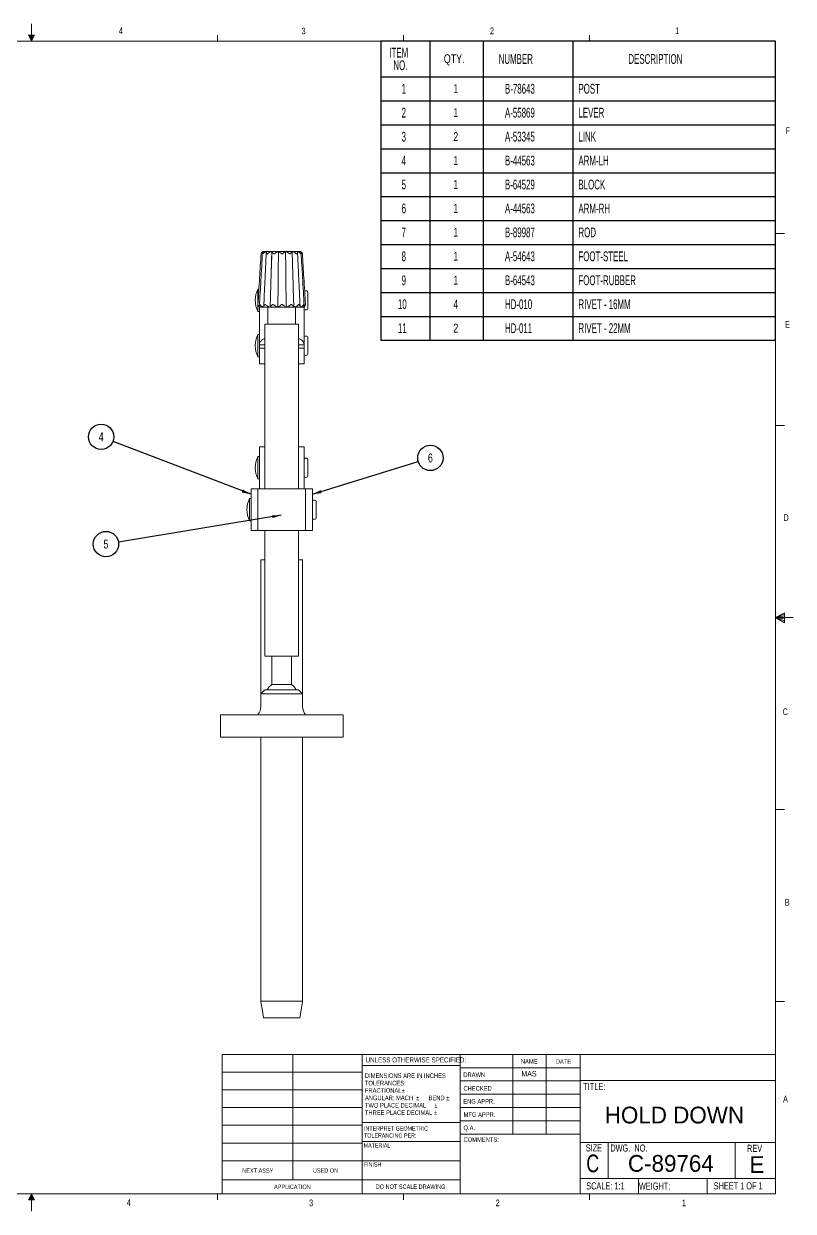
# Model space of a CAD drawing. Header units: millimetres. Extents: x 7 to 553, y 4 to 429.
# Drawn here: x 277.2 to 553, y 4.1 to 429.5 of the extents above; entities that cross this region are included whole.
import ezdxf
from ezdxf.enums import TextEntityAlignment as Align

# ---------------------------------------------------------------- set-up
doc = ezdxf.new("R2010")
doc.units = ezdxf.units.MM
doc.layers.add('DIM', color=2, linetype='Continuous')
doc.layers.add('TITLEBLOCK', color=6, linetype='Continuous')
doc.layers.add('OBJECT', color=4, linetype='Continuous', lineweight=15)
doc.styles.add('SLDTEXTSTYLE0', font='TXT', dxfattribs={"width": 0.75})
doc.styles.add('SLDTEXTSTYLE1', font='TXT', dxfattribs={"width": 0.605})
doc.dimstyles.new('SLDDIMSTYLE0', dxfattribs={"dimtxt": 3.302, "dimasz": 3.302, "dimexe": 0, "dimexo": 0.0625, "dimgap": 0.8255, "dimtad": 0, "dimtih": 1, "dimtoh": 1, "dimdec": 0, "dimrnd": 1e-09, "dimzin": 0, "dimdsep": 46, "dimtxsty": 'Standard', "dimsah": 1, "dimcen": 0.09, "dimadec": 0, "dimazin": 0, "dimtfac": 1, "dimtdec": 0, "dimtofl": 0, "dimtmove": 0, "dimatfit": 3, "dimfxl": 1, "dimtolj": 1, "dimtzin": 0, "dimarcsym": 0})

# ---------------------------------------------------------------- blocks, each defined once
blk = doc.blocks.new('BALLOON')
at = {"layer": 'DIM'}
blk.add_circle((0, 0), 4.54, dxfattribs=at)
at = {"layer": 'DIM', "style": 'SLDTEXTSTYLE0', "width": 0.75}
blk.add_attdef('NO', text='', height=3.2, dxfattribs=at).set_placement((0, 0), align=Align.MIDDLE)
blk = doc.blocks.new('TITLEBLOCK-C')
at = {"layer": 'TITLEBLOCK', "lineweight": 0}
for p, q in [((278.91, 425.35), (281.1, 425.35)), ((279.98, 423.18), (278.91, 425.35)), ((279.98, 423.18), (279.12, 425.35)), ((279.98, 423.18), (279.62, 425.35)), ((279.98, 423.18), (279.98, 429.47)), ((279.98, 423.18), (280.31, 425.35)), ((279.98, 423.18), (280.57, 425.35)), ((279.98, 423.18), (281.1, 425.35)), ((346.66, 423.18), (346.66, 425.33)), ((413.33, 423.18), (413.33, 425.33)), ((480.01, 423.18), (480.01, 425.33)), ((13.28, 423.18), (546.68, 423.18)), ((546.68, 10.43), (546.68, 423.18)), ((546.68, 354.37), (549.86, 354.37)), ((546.68, 285.59), (549.86, 285.59)), ((546.68, 216.8), (549.83, 218.47)), ((549.83, 218), (546.68, 216.8)), ((549.83, 217.39), (546.68, 216.8)), ((549.83, 218.47), (549.83, 214.94)), ((549.83, 216.32), (546.68, 216.8)), ((549.83, 215.64), (546.68, 216.8)), ((549.83, 214.94), (546.68, 216.8)), ((546.68, 216.8), (553.03, 216.8)), ((546.68, 148.02), (549.86, 148.02)), ((546.68, 79.24), (549.86, 79.24)), ((348.34, 60.32), (546.68, 60.32)), ((348.34, 10.43), (348.34, 60.32)), ((373.68, 60.32), (373.68, 15.41)), ((398.55, 10.43), (398.55, 60.32)), ((433.64, 60.32), (433.64, 10.43)), ((452.54, 60.32), (452.54, 31.75)), ((464.44, 60.32), (464.44, 31.75)), ((476.61, 60.32), (476.61, 10.43)), ((433.64, 56.4), (398.55, 56.4)), ((433.64, 55.56), (476.61, 55.56)), ((348.34, 53.97), (398.55, 53.97)), ((348.34, 47.62), (398.55, 47.62)), ((433.64, 50.8), (476.61, 50.8)), ((476.61, 51), (546.68, 51)), ((433.64, 46.04), (476.61, 46.04)), ((348.34, 41.27), (398.55, 41.27)), ((476.61, 41.27), (433.64, 41.27)), ((348.34, 34.92), (398.55, 34.92)), ((398.55, 35.92), (433.64, 35.92)), ((476.61, 36.51), (433.64, 36.51)), ((476.61, 31.75), (433.64, 31.75)), ((348.34, 28.57), (398.55, 28.57)), ((398.55, 29.07), (433.64, 29.07)), ((476.61, 28.71), (546.68, 28.71)), ((486.66, 28.71), (486.66, 15.84)), ((532.15, 28.71), (532.15, 15.84)), ((348.34, 22.22), (398.55, 22.22)), ((398.55, 22.21), (433.64, 22.21)), ((348.34, 15.41), (433.64, 15.41)), ((476.61, 15.84), (546.68, 15.84)), ((497.52, 15.84), (497.52, 10.43)), ((522.2, 15.84), (522.2, 10.43)), ((546.68, 10.43), (13.28, 10.43)), ((279.98, 10.43), (278.91, 8.25)), ((279.98, 10.43), (279.12, 8.25)), ((279.98, 10.43), (279.62, 8.25)), ((279.98, 10.43), (279.98, 4.14)), ((279.98, 10.43), (281.1, 8.25)), ((279.98, 10.43), (280.57, 8.25)), ((279.98, 10.43), (280.31, 8.25)), ((346.66, 10.43), (346.66, 8.28)), ((413.33, 10.43), (413.33, 8.28)), ((480.01, 10.43), (480.01, 8.28)), ((278.91, 8.25), (281.1, 8.25))]:
    blk.add_line(p, q, dxfattribs=at)
at = {"layer": 'TITLEBLOCK', "attachment_point": 1, "style": 'SLDTEXTSTYLE0'}
for s, insert, char_height in [('4', (311.33, 428.17), 2.38), ('3', (376.79, 428.08), 2.38), ('2', (444.32, 428.11), 2.38), ('1', (510.72, 428.15), 2.38), ('F', (550.3, 392.34), 2.38), ('E', (550.08, 322.99), 2.38), ('D', (549.55, 253.77), 2.38), ('C', (549.22, 184.24), 2.38), ('B', (550, 115.97), 2.38), ('UNLESS OTHERWISE SPECIFIED:', (399.74, 59.23), 1.778), ('NAME', (455.4, 58.65), 1.651), ('DATE', (467.9, 58.61), 1.651), ('DIMENSIONS ARE IN INCHES', (399.5, 53.52), 1.651), ('DRAWN', (434.78, 53.85), 1.651), ('TOLERANCES:', (399.5, 50.87), 1.651), ('FRACTIONAL', (399.5, 48.22), 1.651), ('%%p', (412.65, 48.22), 1.651), ('CHECKED', (434.83, 48.97), 1.651), ('TITLE:', (477.77, 50.12), 2.54), ('ANGULAR: MACH', (399.5, 45.57), 1.651), ('TWO PLACE DECIMAL    ', (399.5, 42.92), 1.651), ('%%p', (417.87, 45.57), 1.651), ('     BEND ', (419.44, 45.57), 1.651), ('%%p', (424.38, 42.92), 1.651), ('%%p', (428.65, 45.57), 1.651), ('ENG APPR.', (434.76, 44.33), 1.651), ('A', (549.37, 45.5), 2.38), ('THREE PLACE DECIMAL  ', (399.5, 40.27), 1.651), ('%%p', (424.23, 40.27), 1.651), ('MFG APPR.', (434.88, 39.57), 1.651), ('INTERPRET GEOMETRIC', (399.19, 34.56), 1.524), ('Q.A.', (434.84, 34.85), 1.651), ('TOLERANCING PER:', (399.19, 32.03), 1.524), ('COMMENTS:', (434.86, 30.64), 1.651), ('MATERIAL', (399.06, 28.48), 1.524), ('SIZE', (478.66, 28.09), 2.54), ('DWG.  NO.', (487.46, 28.05), 2.54), ('REV', (536.47, 27.95), 2.54), ('FINISH', (399.13, 21.67), 1.524), ('C', (478.86, 24.45), 6.35), ('NEXT ASSY', (355.52, 19.5), 1.587), ('USED ON', (380.84, 19.53), 1.587), ('APPLICATION', (366.93, 13.68), 1.5875), ('DO NOT SCALE DRAWING', (403.38, 13.73), 1.5875), ('SCALE: 1:1', (478.83, 14.49), 2.54), ('WEIGHT: ', (497.72, 14.41), 2.54), ('SHEET 1 OF 1', (524.51, 14.5), 2.54), ('4', (314.15, 8.43), 2.38), ('3', (379.49, 8.33), 2.38), ('2', (446.35, 8.33), 2.38), ('1', (513.14, 8.33), 2.38)]:
    blk.add_mtext(s, dxfattribs=dict(at, insert=insert, char_height=char_height))
at = {"layer": 'TITLEBLOCK', "style": 'SLDTEXTSTYLE0', "width": 0.75}
blk.add_attdef('DRAWN_BY', text='', height=2, dxfattribs=at).set_placement((458.3, 53.41), align=Align.MIDDLE)
at = {"layer": 'TITLEBLOCK', "style": 'SLDTEXTSTYLE0'}
for tag, p in [('TITLE', (510.43, 38.6)), ('DWG_NO', (509.16, 21.28)), ('REV', (540, 20.86))]:
    blk.add_attdef(tag, text='', height=6, dxfattribs=at).set_placement(p, align=Align.MIDDLE)
blk = doc.blocks.new('BOM-TABLE')
at = {"color": 0, "linetype": 'ByBlock'}
for p, q in [((-141.51, 0), (-141.51, -107.08)), ((0, 0), (-141.51, 0)), ((-123.88, 0), (-123.88, -12.76)), ((-104.76, 0), (-104.76, -12.76)), ((-72.65, 0), (-72.65, -12.76)), ((0, -107.08), (0, 0)), ((-141.51, -12.76), (0, -12.76)), ((-123.88, -12.76), (-123.88, -107.08)), ((-104.76, -12.76), (-104.76, -107.08)), ((-72.65, -12.76), (-72.65, -107.08)), ((-141.51, -21.33), (0, -21.33)), ((-141.51, -29.91), (0, -29.91)), ((-141.51, -38.48), (0, -38.48)), ((-141.51, -47.06), (0, -47.06)), ((-141.51, -55.63), (0, -55.63)), ((-141.51, -64.21), (0, -64.21)), ((-141.51, -72.78), (0, -72.78)), ((-141.51, -81.36), (0, -81.36)), ((-141.51, -89.93), (0, -89.93)), ((-141.51, -98.51), (0, -98.51)), ((-141.51, -107.08), (0, -107.08))]:
    blk.add_line(p, q, dxfattribs=at)
at = {"color": 0, "linetype": 'ByBlock', "attachment_point": 1}
for s, insert, char_height, style in [('ITEM ', (-138.44, -2.31), 3.5, 'SLDTEXTSTYLE1'), ('NO.', (-136.97, -6.83), 3.5, 'SLDTEXTSTYLE1'), ('QTY.', (-118.9, -4.62), 3.175, 'SLDTEXTSTYLE0'), ('NUMBER', (-99.25, -4.57), 3.5, 'SLDTEXTSTYLE1'), ('DESCRIPTION', (-52.75, -4.57), 3.5, 'SLDTEXTSTYLE1'), ('1', (-134.03, -15.24), 3.5, 'SLDTEXTSTYLE1'), ('1', (-115.49, -15.4), 3.17, 'SLDTEXTSTYLE0'), ('B-78643', (-96.98, -15.24), 3.5, 'SLDTEXTSTYLE1'), ('POST', (-70.65, -15.24), 3.5, 'SLDTEXTSTYLE1'), ('2', (-134.03, -23.81), 3.5, 'SLDTEXTSTYLE1'), ('1', (-115.49, -23.97), 3.17, 'SLDTEXTSTYLE0'), ('A-55869', (-96.98, -23.81), 3.5, 'SLDTEXTSTYLE1'), ('LEVER', (-70.65, -23.81), 3.5, 'SLDTEXTSTYLE1'), ('3', (-134.03, -32.39), 3.5, 'SLDTEXTSTYLE1'), ('2', (-115.49, -32.54), 3.17, 'SLDTEXTSTYLE0'), ('A-53345', (-96.98, -32.39), 3.5, 'SLDTEXTSTYLE1'), ('LINK', (-70.65, -32.39), 3.5, 'SLDTEXTSTYLE1'), ('4', (-134.03, -40.96), 3.5, 'SLDTEXTSTYLE1'), ('1', (-115.49, -41.12), 3.17, 'SLDTEXTSTYLE0'), ('B-44563', (-96.98, -40.96), 3.5, 'SLDTEXTSTYLE1'), ('ARM-LH', (-70.65, -40.96), 3.5, 'SLDTEXTSTYLE1'), ('5', (-134.03, -49.54), 3.5, 'SLDTEXTSTYLE1'), ('1', (-115.49, -49.69), 3.17, 'SLDTEXTSTYLE0'), ('B-64529', (-96.98, -49.54), 3.5, 'SLDTEXTSTYLE1'), ('BLOCK', (-70.65, -49.54), 3.5, 'SLDTEXTSTYLE1'), ('6', (-134.03, -58.11), 3.5, 'SLDTEXTSTYLE1'), ('1', (-115.49, -58.27), 3.17, 'SLDTEXTSTYLE0'), ('A-44563', (-96.98, -58.11), 3.5, 'SLDTEXTSTYLE1'), ('ARM-RH', (-70.65, -58.11), 3.5, 'SLDTEXTSTYLE1'), ('7', (-134.03, -66.69), 3.5, 'SLDTEXTSTYLE1'), ('1', (-115.49, -66.84), 3.17, 'SLDTEXTSTYLE0'), ('B-89987', (-96.98, -66.69), 3.5, 'SLDTEXTSTYLE1'), ('ROD', (-70.65, -66.69), 3.5, 'SLDTEXTSTYLE1'), ('8', (-134.03, -75.26), 3.5, 'SLDTEXTSTYLE1'), ('1', (-115.49, -75.42), 3.17, 'SLDTEXTSTYLE0'), ('A-54643', (-96.98, -75.26), 3.5, 'SLDTEXTSTYLE1'), ('FOOT-STEEL', (-70.65, -75.26), 3.5, 'SLDTEXTSTYLE1'), ('9', (-134.03, -83.84), 3.5, 'SLDTEXTSTYLE1'), ('1', (-115.49, -83.99), 3.17, 'SLDTEXTSTYLE0'), ('B-64543', (-96.98, -83.84), 3.5, 'SLDTEXTSTYLE1'), ('FOOT-RUBBER', (-70.65, -83.84), 3.5, 'SLDTEXTSTYLE1'), ('10', (-135.37, -92.41), 3.5, 'SLDTEXTSTYLE1'), ('4', (-115.49, -92.57), 3.17, 'SLDTEXTSTYLE0'), ('HD-010', (-96.98, -92.41), 3.5, 'SLDTEXTSTYLE1'), ('RIVET - 16MM', (-70.65, -92.41), 3.5, 'SLDTEXTSTYLE1'), ('11', (-135.37, -100.99), 3.5, 'SLDTEXTSTYLE1'), ('2', (-115.49, -101.14), 3.17, 'SLDTEXTSTYLE0'), ('HD-011', (-96.98, -100.99), 3.5, 'SLDTEXTSTYLE1'), ('RIVET - 22MM', (-70.65, -100.99), 3.5, 'SLDTEXTSTYLE1')]:
    blk.add_mtext(s, dxfattribs=dict(at, insert=insert, char_height=char_height, style=style))

msp = doc.modelspace()

# ---------------------------------------------------------------- linework, layer by layer
at = {"layer": 'OBJECT'}
for p, q in [((363.27, 347.92), (376.09, 347.92)), ((361.18, 334.42), (361.18, 333.14)), ((361.18, 333.14), (361.18, 329.45)), ((379.08, 327.67), (379.08, 333.17)), ((361.15, 328.89), (361.15, 328.85)), ((361.18, 328.67), (361.18, 326.42)), ((361.68, 314.42), (361.68, 328.04)), ((362.14, 327.92), (377.21, 327.92)), ((377.68, 328.29), (377.68, 328.46)), ((377.68, 314.42), (377.68, 328.04)), ((361.68, 323.77), (361.68, 324.56)), ((361.68, 308.16), (361.68, 323.77)), ((377.68, 324.56), (377.68, 323.77)), ((377.68, 308.16), (377.68, 323.77)), ((363.68, 321.92), (375.68, 321.92)), ((361.18, 318.15), (361.18, 316.86)), ((361.18, 316.86), (361.18, 310.15)), ((379.08, 311.4), (379.08, 316.9)), ((361.68, 313.23), (361.68, 314.42)), ((361.68, 313.23), (363.68, 313.23)), ((377.68, 313.23), (375.68, 313.23)), ((377.68, 314.42), (377.68, 313.23)), ((361.68, 307.65), (361.68, 308.16)), ((377.68, 307.65), (377.68, 308.16)), ((361.68, 277.92), (363.68, 277.92)), ((361.68, 277.92), (361.68, 270.42)), ((377.68, 277.92), (375.68, 277.92)), ((377.68, 277.92), (377.68, 270.42)), ((361.18, 274.42), (361.18, 273.14)), ((361.18, 273.14), (361.18, 266.42)), ((379.08, 267.67), (379.08, 273.17)), ((361.68, 270.42), (361.68, 265.42)), ((377.68, 270.42), (377.68, 265.42)), ((361.68, 265.42), (361.68, 262.92)), ((377.68, 265.42), (377.68, 262.92)), ((358.68, 262.92), (361.18, 262.92)), ((358.68, 260.92), (358.68, 262.92)), ((358.68, 260.92), (358.68, 249.92)), ((361.18, 262.92), (361.18, 260.92)), ((361.18, 262.92), (378.18, 262.92)), ((361.18, 260.92), (361.18, 262.92)), ((361.18, 260.92), (361.18, 249.92)), ((361.18, 260.92), (361.18, 249.92)), ((380.68, 262.92), (378.18, 262.92)), ((378.18, 262.92), (378.18, 260.92)), ((378.18, 262.92), (378.18, 260.92)), ((378.18, 260.92), (378.18, 249.92)), ((378.18, 260.92), (378.18, 249.92)), ((380.68, 260.92), (380.68, 262.92)), ((380.68, 260.92), (380.68, 249.92)), ((358.18, 259.42), (358.18, 251.42)), ((382.08, 252.67), (382.08, 258.17)), ((358.68, 247.92), (358.68, 249.92)), ((361.18, 247.92), (358.68, 247.92)), ((361.18, 249.92), (361.18, 247.92)), ((361.18, 247.92), (361.18, 249.92)), ((378.18, 247.92), (361.18, 247.92)), ((378.18, 249.92), (378.18, 247.92)), ((378.18, 249.92), (378.18, 247.92)), ((378.18, 247.92), (380.68, 247.92)), ((380.68, 247.92), (380.68, 249.92)), ((363.68, 237.42), (362.18, 237.42)), ((377.18, 237.42), (375.68, 237.42)), ((363.68, 202.92), (375.68, 202.92)), ((366.18, 192.8), (373.18, 192.8)), ((377.18, 189.42), (362.18, 189.42)), ((363.68, 190.92), (375.68, 190.92)), ((347.68, 181.92), (375.98, 181.92)), ((375.98, 181.92), (391.68, 181.92)), ((347.68, 173.92), (375.98, 173.92)), ((375.98, 173.92), (391.68, 173.92)), ((362.18, 79.42), (377.18, 79.42)), ((376.18, 73.42), (363.18, 73.42))]:
    msp.add_line(p, q, dxfattribs=at)
at = {"layer": 'OBJECT', "flags": 128}
msp.add_lwpolyline([(366.18, 192.8), (365.12, 191.82), (364.48, 190.92)], dxfattribs=at)
at = {"layer": 'OBJECT'}
for centre, radius, start, end in [((363.27, 346.92), 1, 90, 171.1464), ((376.09, 346.92), 1, 8.9603, 90), ((368.68, 330.42), 8.5, 151.9275, 208.0725), ((378.38, 333.17), 0.7, 0, 132.3448), ((362.14, 328.92), 1, 186.9247, 270), ((377.21, 328.92), 1, 270, 357.7756), ((378.38, 327.67), 0.7, 180, 0), ((368.68, 314.15), 8.5, 151.9275, 208.0725), ((378.38, 316.9), 0.7, 0, 180), ((378.38, 311.4), 0.7, 180, 0), ((368.68, 270.42), 8.5, 151.9275, 208.0725), ((378.38, 273.17), 0.7, 0, 180), ((378.38, 267.67), 0.7, 180, 0), ((365.68, 255.42), 8.5, 151.9275, 208.0725), ((381.38, 258.17), 0.7, 0, 180), ((381.38, 252.67), 0.7, 180, 0), ((369.68, 187.92), 6, 30.0001, 54.3147), ((357.18, 184.92), 5, 323.1301, 0), ((382.18, 184.92), 5, 180, 216.8699)]:
    msp.add_arc(centre, radius, start, end, dxfattribs=at)
for points, knots in [([(362.27, 347.01), (362.1, 344.16), (361.73, 338.14), (361.35, 332.13), (361.15, 328.96)], [0, 0, 0, 0, 0.473667, 1, 1, 1, 1]), ([(362.79, 347.42), (362.6, 344.1), (362.24, 337.81), (361.87, 331.52), (361.7, 328.54)], [0, 0, 0, 0, 0.527594, 1, 1, 1, 1]), ([(363.27, 347.91), (363.21, 347.9), (363.04, 347.87), (362.75, 347.74), (362.44, 347.48), (362.31, 347.21), (362.28, 347.05), (362.27, 347.02), (362.27, 347.01), (362.27, 347), (362.27, 347), (362.27, 347.01), (362.27, 347.04), (362.28, 347.06), (362.28, 347.08)], [0, 0, 0, 0, 0.092128, 0.261528, 0.524144, 0.850864, 0.890322, 0.912426, 0.923231, 0.928975, 0.932935, 0.937992, 0.959949, 1, 1, 1, 1]), ([(363.23, 347.91), (363.18, 347.9), (363.05, 347.87), (362.85, 347.74), (362.72, 347.56), (362.74, 347.4), (362.74, 347.35)], [0, 0, 0, 0, 0.144908, 0.411294, 0.824274, 1, 1, 1, 1]), ([(364.28, 347.91), (364.22, 347.9), (364.04, 347.87), (363.7, 347.74), (363.28, 347.48), (363.03, 347.21), (362.92, 347.05), (362.9, 347.02), (362.89, 347), (362.88, 347), (362.88, 347), (362.87, 347), (362.86, 347.03), (362.81, 347.15), (362.77, 347.39), (362.84, 347.66), (363.04, 347.85), (363.2, 347.9), (363.27, 347.91)], [0, 0, 0, 0, 0.049407, 0.140265, 0.28112, 0.456359, 0.477158, 0.489291, 0.49519, 0.498201, 0.500034, 0.501872, 0.509204, 0.537982, 0.653648, 0.816997, 0.929715, 1, 1, 1, 1]), ([(364.14, 347.66), (363.98, 344.1), (363.68, 337.6), (363.37, 331.11), (363.24, 328.18)], [0, 0, 0, 0, 0.548477, 1, 1, 1, 1]), ([(366.12, 347.91), (366.06, 347.9), (365.9, 347.87), (365.56, 347.74), (365.09, 347.48), (364.76, 347.21), (364.59, 347.05), (364.56, 347.02), (364.54, 347), (364.53, 347), (364.52, 347), (364.52, 347), (364.49, 347.02), (364.41, 347.11), (364.25, 347.34), (364.13, 347.61), (364.14, 347.84), (364.24, 347.89), (364.28, 347.91)], [0, 0, 0, 0, 0.049403, 0.140252, 0.281095, 0.456316, 0.476902, 0.489179, 0.495141, 0.49814, 0.499875, 0.501619, 0.507358, 0.52988, 0.620169, 0.79216, 0.911141, 1, 1, 1, 1]), ([(366.18, 347.92), (366.07, 344.91), (365.83, 338.24), (365.64, 331.57), (365.54, 327.93)], [0, 0, 0, 0, 0.452304, 1, 1, 1, 1]), ([(366.12, 347.91), (366.1, 347.02), (366.02, 344.33), (365.93, 340.96), (365.85, 338.48), (365.83, 337.81)], [0, 0, 0, 0, 0.265444, 0.798503, 1, 1, 1, 1]), ([(368.5, 347.91), (368.46, 347.9), (368.34, 347.87), (368.05, 347.74), (367.61, 347.48), (367.24, 347.21), (367.03, 347.05), (366.99, 347.02), (366.97, 347), (366.96, 347), (366.95, 347), (366.94, 347), (366.9, 347.03), (366.76, 347.15), (366.5, 347.39), (366.25, 347.66), (366.12, 347.85), (366.12, 347.9), (366.12, 347.91)], [0, 0, 0, 0, 0.049412, 0.140268, 0.281124, 0.456361, 0.477161, 0.489295, 0.495194, 0.498205, 0.500037, 0.501876, 0.509207, 0.537986, 0.653648, 0.816996, 0.929715, 1, 1, 1, 1]), ([(368.5, 347.91), (368.49, 347.02), (368.47, 344.33), (368.42, 339.66), (368.37, 333.92), (368.33, 329.95), (368.31, 327.95), (368.31, 327.93)], [0, 0, 0, 0, 0.134246, 0.403835, 0.700133, 0.996335, 1, 1, 1, 1]), ([(371.06, 347.91), (371.04, 347.9), (370.98, 347.87), (370.79, 347.74), (370.43, 347.48), (370.09, 347.21), (369.88, 347.05), (369.84, 347.02), (369.82, 347.01), (369.8, 347), (369.79, 347), (369.77, 347.01), (369.71, 347.06), (369.46, 347.24), (369.1, 347.52), (368.74, 347.77), (368.57, 347.88), (368.51, 347.91), (368.5, 347.91)], [0, 0, 0, 0, 0.049462, 0.140395, 0.281366, 0.456745, 0.477926, 0.48979, 0.495592, 0.498673, 0.5008, 0.503515, 0.5153, 0.561973, 0.742865, 0.873232, 0.973961, 1, 1, 1, 1]), ([(373.41, 347.91), (373.41, 347.9), (373.42, 347.87), (373.35, 347.74), (373.15, 347.48), (372.88, 347.21), (372.69, 347.05), (372.66, 347.02), (372.64, 347.01), (372.63, 347), (372.61, 347), (372.59, 347.01), (372.5, 347.09), (372.24, 347.28), (371.84, 347.56), (371.39, 347.81), (371.16, 347.88), (371.06, 347.91)], [0, 0, 0, 0, 0.049522, 0.1405323, 0.2816289, 0.4571605, 0.4786114, 0.4902433, 0.496007, 0.4989965, 0.5014978, 0.5051661, 0.522121, 0.5895404, 0.7630567, 0.889626, 1, 1, 1, 1]), ([(371.06, 347.91), (371.07, 347.02), (371.1, 344.33), (371.15, 339.66), (371.21, 333.92), (371.26, 329.95), (371.28, 327.95), (371.28, 327.93)], [0, 0, 0, 0, 0.134246, 0.403835, 0.700133, 0.996335, 1, 1, 1, 1]), ([(374.02, 327.93), (373.92, 330.94), (373.72, 337.61), (373.52, 344.27), (373.41, 347.92)], [0, 0, 0, 0, 0.452505, 1, 1, 1, 1]), ([(375.19, 347.91), (375.21, 347.9), (375.29, 347.87), (375.36, 347.74), (375.33, 347.48), (375.18, 347.21), (375.05, 347.05), (375.02, 347.02), (375.01, 347.01), (375, 347), (374.99, 347.01), (374.95, 347.04), (374.79, 347.2), (374.47, 347.46), (374.01, 347.72), (373.64, 347.87), (373.46, 347.9), (373.41, 347.91)], [0, 0, 0, 0, 0.0495539, 0.1406027, 0.2817522, 0.4573547, 0.4789383, 0.490406, 0.4961898, 0.4994358, 0.5027146, 0.5105824, 0.5478386, 0.6979568, 0.8486376, 0.9527231, 1, 1, 1, 1]), ([(376.13, 347.91), (376.18, 347.9), (376.31, 347.87), (376.51, 347.74), (376.66, 347.48), (376.64, 347.21), (376.59, 347.05), (376.58, 347.02), (376.57, 347.01), (376.56, 347.01), (376.55, 347.01), (376.52, 347.07), (376.39, 347.25), (376.12, 347.53), (375.69, 347.78), (375.37, 347.89), (375.22, 347.91), (375.19, 347.91)], [0, 0, 0, 0, 0.04961, 0.140735, 0.282004, 0.457746, 0.479397, 0.490772, 0.496611, 0.500121, 0.503646, 0.517035, 0.569626, 0.748651, 0.877827, 0.978123, 1, 1, 1, 1]), ([(376.28, 328.19), (376.11, 331.6), (375.9, 335.92), (375.59, 342.42), (375.45, 345.51), (375.35, 347.69)], [0, 0, 0, 0, 0.525831, 0.664528, 1, 1, 1, 1]), ([(377.08, 347.01), (377.08, 347.01), (377.08, 347.01), (377.08, 347.01), (377.08, 347.01), (377.08, 347.07), (377.05, 347.25), (376.9, 347.53), (376.58, 347.78), (376.3, 347.89), (376.16, 347.91), (376.13, 347.91)], [0, 0, 0, 0, 0.00583, 0.013215, 0.020605, 0.045963, 0.146057, 0.501068, 0.756839, 0.955329, 1, 1, 1, 1]), ([(377.74, 328.58), (377.54, 331.93), (377.17, 338.19), (376.81, 344.45), (376.64, 347.36)], [0, 0, 0, 0, 0.535443, 1, 1, 1, 1]), ([(378.21, 328.95), (378.01, 332.12), (377.63, 338.14), (377.26, 344.16), (377.08, 347.01)], [0, 0, 0, 0, 0.526455, 1, 1, 1, 1]), ([(361.15, 328.89), (361.15, 328.9), (361.14, 328.93), (361.15, 328.97), (361.15, 328.97), (361.15, 328.96), (361.15, 328.91), (361.16, 328.72), (361.29, 328.41), (361.62, 328.12), (361.94, 327.97), (362.15, 327.94), (362.22, 327.93)], [0, 0, 0, 0, 0.023549, 0.062386, 0.067501, 0.072602, 0.093758, 0.177463, 0.495674, 0.722985, 0.899966, 1, 1, 1, 1]), ([(362.22, 327.93), (362.16, 327.94), (362.01, 327.97), (361.81, 328.12), (361.67, 328.39), (361.7, 328.67), (361.78, 328.86), (361.81, 328.92), (361.83, 328.95), (361.84, 328.97), (361.85, 328.97), (361.85, 328.97), (361.87, 328.94), (361.94, 328.81), (362.14, 328.56), (362.51, 328.25), (362.95, 328.02), (363.25, 327.94), (363.39, 327.93), (363.4, 327.93)], [0, 0, 0, 0, 0.058046, 0.138795, 0.263087, 0.421565, 0.460877, 0.478649, 0.488145, 0.497668, 0.499813, 0.501967, 0.509005, 0.536761, 0.64833, 0.800594, 0.905392, 0.989573, 1, 1, 1, 1]), ([(363.4, 327.93), (363.37, 327.94), (363.28, 327.97), (363.22, 328.12), (363.27, 328.39), (363.45, 328.67), (363.62, 328.86), (363.67, 328.92), (363.7, 328.95), (363.72, 328.97), (363.73, 328.97), (363.74, 328.98), (363.75, 328.97), (363.79, 328.94), (363.93, 328.79), (364.22, 328.55), (364.66, 328.25), (365.09, 328.04), (365.38, 327.95), (365.52, 327.93), (365.54, 327.93)], [0, 0, 0, 0, 0.058017, 0.138733, 0.262972, 0.421383, 0.460732, 0.478237, 0.487677, 0.494681, 0.497955, 0.499987, 0.502015, 0.509836, 0.540711, 0.665028, 0.78963, 0.897568, 0.982636, 1, 1, 1, 1]), ([(365.54, 327.93), (365.54, 327.94), (365.53, 327.97), (365.61, 328.12), (365.84, 328.39), (366.15, 328.67), (366.38, 328.86), (366.45, 328.92), (366.49, 328.95), (366.52, 328.97), (366.54, 328.97), (366.55, 328.97), (366.6, 328.94), (366.76, 328.81), (367.11, 328.56), (367.58, 328.25), (367.99, 328.02), (368.21, 327.94), (368.3, 327.93), (368.31, 327.93)], [0, 0, 0, 0, 0.058041, 0.138789, 0.26308, 0.42156, 0.460872, 0.478644, 0.488141, 0.497665, 0.499811, 0.501964, 0.509001, 0.536758, 0.648327, 0.800592, 0.90539, 0.989569, 1, 1, 1, 1]), ([(368.31, 327.93), (368.34, 327.94), (368.41, 327.97), (368.62, 328.12), (369, 328.39), (369.38, 328.66), (369.63, 328.86), (369.72, 328.92), (369.77, 328.97), (369.81, 328.97), (369.84, 328.96), (369.91, 328.91), (370.19, 328.72), (370.59, 328.41), (370.98, 328.12), (371.19, 327.97), (371.26, 327.94), (371.28, 327.93)], [0, 0, 0, 0, 0.05808, 0.138875, 0.263239, 0.42181, 0.456009, 0.47679, 0.497602, 0.50034, 0.503074, 0.514419, 0.559312, 0.729803, 0.85159, 0.946413, 1, 1, 1, 1]), ([(371.28, 327.93), (371.34, 327.94), (371.48, 327.97), (371.8, 328.12), (372.26, 328.39), (372.65, 328.67), (372.9, 328.86), (372.98, 328.91), (373.02, 328.95), (373.04, 328.96), (373.06, 328.97), (373.07, 328.97), (373.11, 328.95), (373.22, 328.86), (373.5, 328.64), (373.8, 328.33), (373.99, 328.07), (374.04, 327.96), (374.02, 327.94), (374.02, 327.93)], [0, 0, 0, 0, 0.058108, 0.13893, 0.263334, 0.421961, 0.456956, 0.477823, 0.488498, 0.495243, 0.498528, 0.501244, 0.505399, 0.525159, 0.603959, 0.763338, 0.877648, 0.965142, 1, 1, 1, 1]), ([(374.02, 327.93), (374.09, 327.94), (374.28, 327.97), (374.65, 328.12), (375.13, 328.39), (375.48, 328.67), (375.68, 328.86), (375.74, 328.92), (375.77, 328.95), (375.79, 328.96), (375.8, 328.97), (375.82, 328.96), (375.88, 328.91), (376.06, 328.71), (376.25, 328.41), (376.3, 328.12), (376.22, 327.97), (376.12, 327.94), (376.09, 327.93)], [0, 0, 0, 0, 0.058164, 0.139045, 0.263545, 0.422295, 0.457961, 0.478848, 0.489419, 0.49586, 0.49932, 0.502816, 0.51484, 0.562058, 0.731793, 0.853193, 0.947739, 1, 1, 1, 1]), ([(376.09, 327.93), (376.17, 327.94), (376.38, 327.97), (376.74, 328.12), (377.17, 328.39), (377.42, 328.67), (377.54, 328.86), (377.58, 328.92), (377.59, 328.95), (377.6, 328.96), (377.61, 328.97), (377.62, 328.96), (377.65, 328.9), (377.74, 328.71), (377.77, 328.4), (377.62, 328.12), (377.4, 327.97), (377.24, 327.94), (377.18, 327.93)], [0, 0, 0, 0, 0.058205, 0.139126, 0.263689, 0.422521, 0.458669, 0.479531, 0.490021, 0.496301, 0.499973, 0.503658, 0.515971, 0.564579, 0.733666, 0.854653, 0.948924, 1, 1, 1, 1]), ([(377.18, 327.93), (377.26, 327.94), (377.46, 327.97), (377.76, 328.12), (378.07, 328.39), (378.18, 328.66), (378.21, 328.85), (378.21, 328.88), (378.21, 328.89)], [0, 0, 0, 0, 0.125241, 0.299327, 0.567306, 0.90901, 0.987435, 1, 1, 1, 1]), ([(363.68, 316.68), (363.54, 316.66), (363.07, 316.62), (362.4, 316.15), (361.79, 315.37), (361.72, 314.74), (361.68, 314.42)], [0, 0, 0, 0, 0.11686, 0.41124, 0.705619, 1, 1, 1, 1]), ([(377.68, 314.42), (377.64, 314.74), (377.56, 315.37), (376.96, 316.15), (376.28, 316.62), (375.81, 316.66), (375.68, 316.68)], [0, 0, 0, 0, 0.294381, 0.58876, 0.88314, 1, 1, 1, 1])]:
    msp.add_open_spline(points, degree=3, knots=knots, dxfattribs=at)
for points in [[(361.49, 334.42), (361.18, 334.42)], [(364.68, 327.92), (364.68, 321.92)], [(374.68, 321.92), (374.68, 327.92)], [(361.18, 326.42), (361.68, 326.42)], [(363.68, 321.92), (363.68, 262.92)], [(375.68, 262.92), (375.68, 321.92)], [(361.68, 318.15), (361.18, 318.15)], [(361.68, 314.42), (363.68, 314.42)], [(375.68, 314.42), (377.68, 314.42)], [(361.18, 310.15), (361.68, 310.15)], [(361.68, 307.65), (363.68, 307.65)], [(375.68, 307.65), (377.68, 307.65)], [(361.68, 274.42), (361.18, 274.42)], [(361.18, 266.42), (361.68, 266.42)], [(358.68, 259.42), (358.18, 259.42)], [(358.18, 251.42), (358.68, 251.42)], [(363.68, 247.92), (363.68, 202.92)], [(375.68, 202.92), (375.68, 247.92)], [(362.18, 237.42), (362.18, 189.42)], [(377.18, 189.42), (377.18, 237.42)], [(366.18, 202.92), (366.18, 192.8)], [(373.18, 192.8), (373.18, 202.92)], [(363.68, 190.92), (362.18, 189.42)], [(362.18, 189.42), (362.18, 184.92)], [(377.18, 189.42), (375.68, 190.92)], [(377.18, 184.92), (377.18, 189.42)], [(347.68, 181.92), (347.68, 173.92)], [(391.68, 173.92), (391.68, 181.92)], [(362.18, 173.92), (362.18, 79.42)], [(377.18, 79.42), (377.18, 173.92)], [(362.18, 79.42), (363.18, 73.42)], [(376.18, 73.42), (377.18, 79.42)]]:
    msp.add_open_spline(points, degree=1, dxfattribs=at)

# ---------------------------------------------------------------- block references
at = {"layer": 'DIM'}
msp.add_blockref('BOM-TABLE', (546.68, 423.18), dxfattribs=at)
at = {"layer": 'TITLEBLOCK'}
for name, p, values in [('TITLEBLOCK-C', (0, 0), {'TITLE': 'HOLD DOWN', 'REV': 'E', 'DWG_NO': 'C-89764', 'DRAWN_BY': 'MAS'}), ('BALLOON', (304.96, 281.53), {'NO': '4'}), ('BALLOON', (422.96, 273.96), {'NO': '6'}), ('BALLOON', (306.69, 243.1), {'NO': '5'})]:
    msp.add_blockref(name, p, dxfattribs=at).add_auto_attribs(values)

# ---------------------------------------------------------------- leaders
at = {"layer": 'DIM'}
for points in [[(358.68, 260.92), (309.21, 279.9)], [(380.68, 260.92), (418.62, 272.62)], [(369.5, 253.44), (311.17, 243.84)]]:
    msp.add_leader(points, dimstyle='SLDDIMSTYLE0', override={"dimscale": 1, "dimgap": 0.8255, "dimtad": 0, "dimclrd": 0}, dxfattribs=at)

doc.saveas('drawing.dxf')
